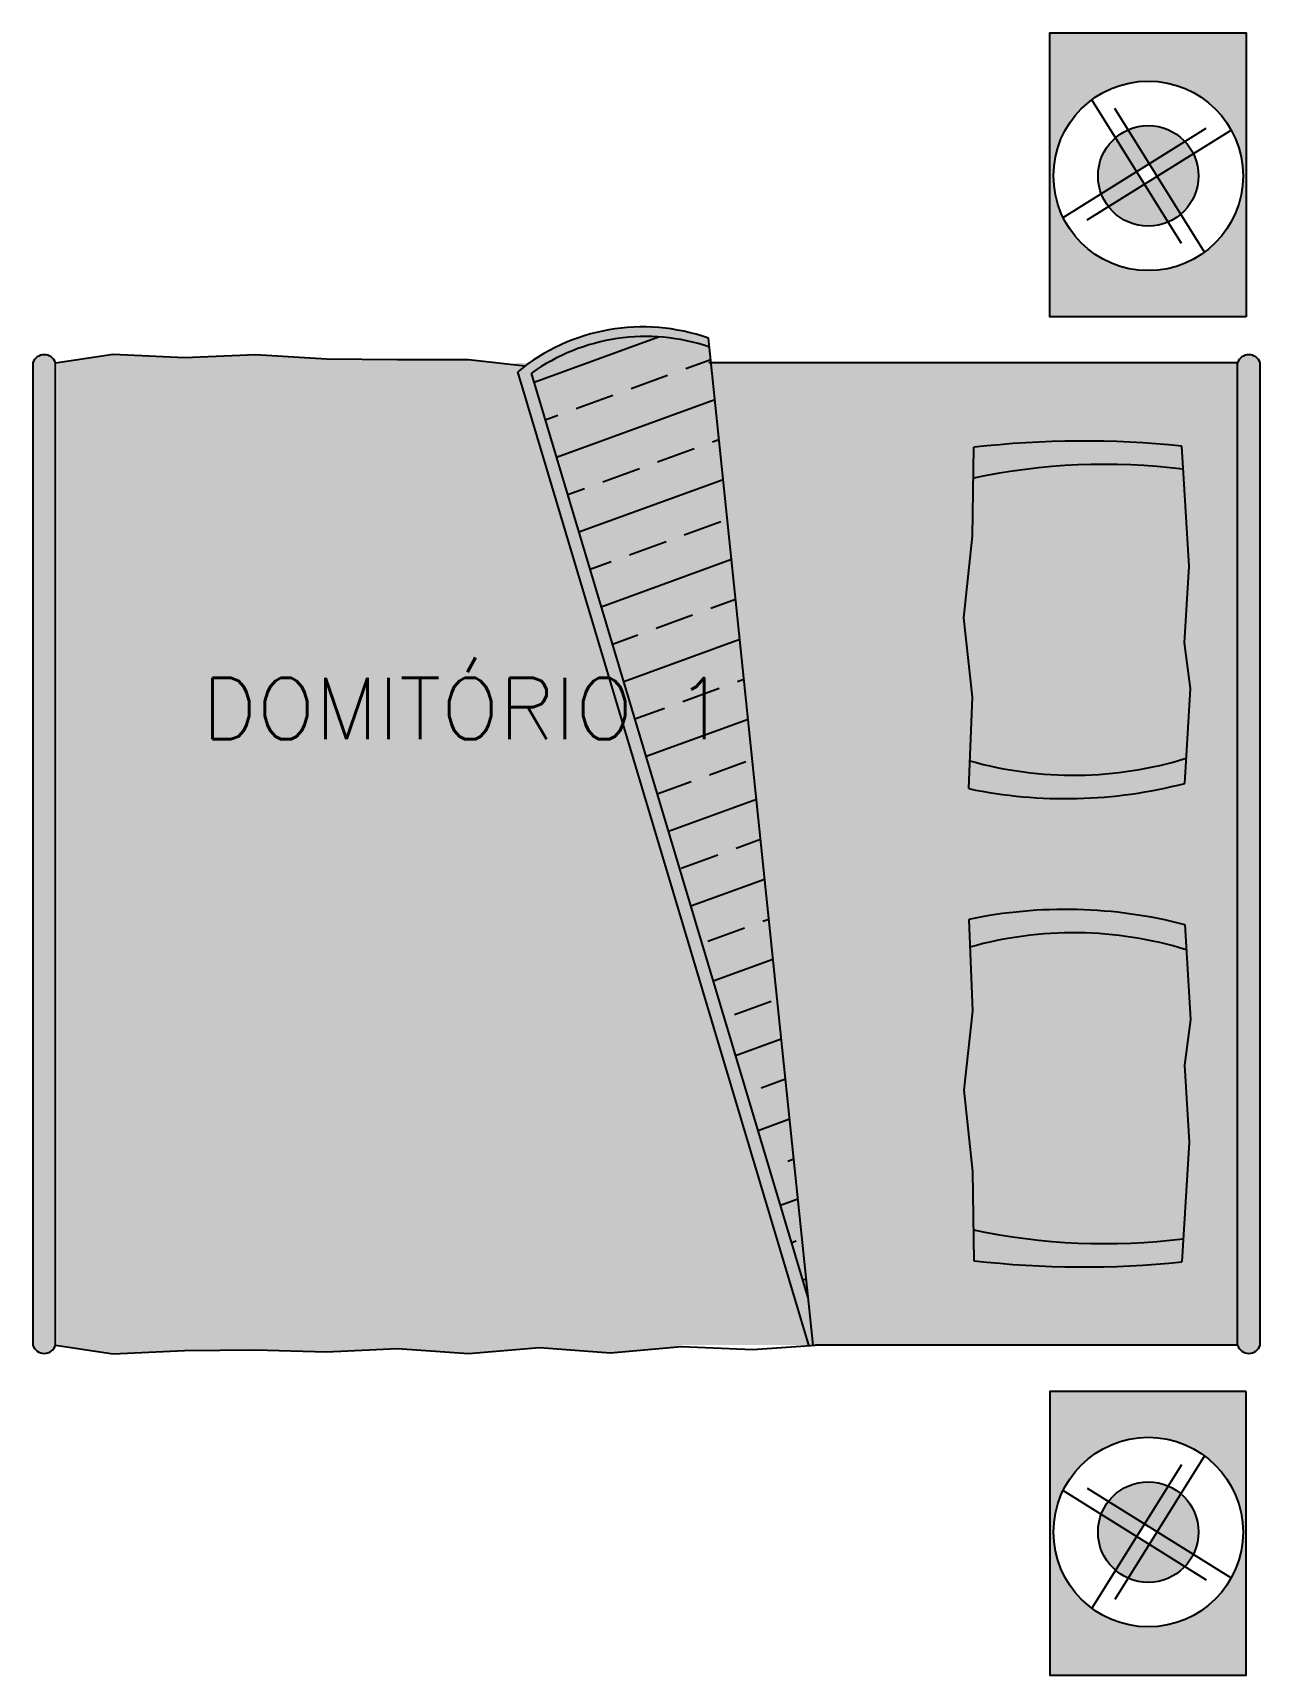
# Model space of a CAD drawing. Header units: millimetres. Extents: x 1358.68 to 1360.68, y 1285.92 to 1288.59.
import ezdxf
from ezdxf.enums import TextEntityAlignment as Align

# ---------------------------------------------------------------- set-up
doc = ezdxf.new("R2010")
doc.units = ezdxf.units.MM
for name, color, linetype in [('AR-Ambiente Texto 50', 3, 'Continuous'), ('AR-MOB_cama casal', 255, 'Continuous'), ('MOBILIARIO', 1, 'Continuous')]:
    doc.layers.add(name, color=color, linetype=linetype)
doc.styles.add('ambiente_50', font='romans.shx', dxfattribs={"height": 0.1})

msp = doc.modelspace()

# ---------------------------------------------------------------- hatches: boundary and pattern name
h = msp.add_hatch(color=53)
h.set_gradient(color1=(204, 204, 102), one_color=1, tint=1, name='SPHERICAL')
edge = h.paths.add_edge_path()
edge.add_ellipse((1360.5006, 1288.3576), major_axis=(-0.1092, 0.1092), ratio=1, start_angle=45, end_angle=405)
h = msp.add_hatch(color=53)
h.set_gradient(color1=(204, 204, 102), one_color=1, tint=1, name='SPHERICAL')
edge = h.paths.add_edge_path()
edge.add_ellipse((1360.5006, 1288.3576), major_axis=(-0.0579, 0.0579), ratio=1, start_angle=45, end_angle=405)
h = msp.add_hatch(color=53)
h.set_gradient(color1=(204, 204, 102), one_color=1, tint=1, name='SPHERICAL')
edge = h.paths.add_edge_path()
edge.add_ellipse((1360.5006, 1286.1482), major_axis=(0.1092, 0.1092), ratio=1, start_angle=-225, end_angle=135, ccw=False)
h = msp.add_hatch(color=53)
h.set_gradient(color1=(204, 204, 102), one_color=1, tint=1, name='SPHERICAL')
edge = h.paths.add_edge_path()
edge.add_ellipse((1360.5006, 1286.1482), major_axis=(0.0579, 0.0579), ratio=1, start_angle=-225, end_angle=135, ccw=False)
at = {"layer": 'AR-MOB_cama casal'}
h = msp.add_hatch(color=253, dxfattribs=at)
h.set_gradient(color1=(142, 168, 184), rotation=315, one_color=1, tint=1, name='INVCYLINDER')
edge = h.paths.add_edge_path()
edge.add_arc((1359.6767, 1287.7911), 0.3205, 70.4537, 125.2405)
edge.add_line((1359.4917, 1288.0529), (1359.4903, 1288.0529))
edge.add_line((1359.4903, 1288.0529), (1359.9463, 1286.5301))
edge.add_line((1359.9463, 1286.5301), (1359.7839, 1288.0932))
h.paths.add_polyline_path([(1359.9477, 1286.4529), (1359.9543, 1286.4529), (1359.9463, 1286.5301), (1359.4903, 1288.0529), (1359.4687, 1288.0529)])
h = msp.add_hatch(dxfattribs=at)
h.set_pattern_fill('BRASS', color=252, scale=0.02, angle=160, style=0)
h.set_pattern_definition([(20, (1359.48715, 1286.53007), (0.043437, -0.119341), []), (20, (1359.50887, 1286.4704), (0.043437, -0.119341), [0.0635, -0.03175])])
edge = h.paths.add_edge_path()
edge.add_arc((1359.6819, 1287.7754), 0.3205, 71.1607, 125.586)
edge.add_line((1359.4954, 1288.0361), (1359.9463, 1286.5301))
edge.add_line((1359.9463, 1286.5301), (1359.7854, 1288.0788))
h = msp.add_hatch(color=38, dxfattribs=at)
h.set_gradient(color1=(76, 38, 0), color2=(133, 66, 0), rotation=135, one_color=1, tint=0.26, name='HEMISPHERICAL')
h.paths.add_polyline_path([(1358.6829, 1288.0529, -0.724274), (1358.72, 1288.0529), (1358.72, 1286.4529, -0.731913), (1358.6829, 1286.4529)])
h = msp.add_hatch(color=253, dxfattribs=at)
h.set_gradient(color1=(142, 168, 184), rotation=315, one_color=1, tint=1, name='CYLINDER')
h.paths.add_polyline_path([(1359.856, 1286.4529), (1359.9477, 1286.4529), (1359.856, 1286.7593)])
h.paths.add_polyline_path([(1359.7402, 1286.4529), (1359.856, 1286.4529), (1359.856, 1286.7593), (1359.7402, 1287.1459)])
h.paths.add_polyline_path([(1359.6245, 1286.4402), (1359.7402, 1286.4507), (1359.7402, 1287.1459), (1359.6245, 1287.5326)])
h.paths.add_polyline_path([(1359.5087, 1286.4492), (1359.6245, 1286.4402), (1359.6245, 1287.5326), (1359.5087, 1287.9192)])
h.paths.add_polyline_path([(1359.3929, 1286.439), (1359.5087, 1286.4492), (1359.5087, 1287.9192), (1359.4696, 1288.0498), (1359.3929, 1288.0584)])
h.paths.add_polyline_path([(1359.2772, 1286.4475), (1359.3929, 1286.439), (1359.3929, 1288.0584), (1359.2772, 1288.0583)])
h.paths.add_polyline_path([(1359.0457, 1286.4452), (1359.1614, 1286.4421), (1359.1614, 1288.0595), (1359.0457, 1288.0668)])
h.paths.add_polyline_path([(1359.1614, 1286.4421), (1359.2772, 1286.4475), (1359.2772, 1288.0583), (1359.1614, 1288.0595)])
h.paths.add_polyline_path([(1358.9299, 1286.4439), (1359.0457, 1286.4452), (1359.0457, 1288.0668), (1358.9299, 1288.0619)])
h.paths.add_polyline_path([(1358.8141, 1286.4387), (1358.9299, 1286.4439), (1358.9299, 1288.0619), (1358.8141, 1288.0671)])
h.paths.add_polyline_path([(1358.7229, 1286.4529), (1358.8141, 1286.4387), (1358.8141, 1288.0671), (1358.7229, 1288.0529)])
h = msp.add_hatch(color=254, dxfattribs=at)
h.set_gradient(color1=(214, 214, 214), rotation=90, one_color=1, tint=1, name='CYLINDER')
h.paths.add_polyline_path([(1360.2082, 1287.3594, 0.115517), (1360.56, 1287.368), (1360.5694, 1287.5226), (1360.5594, 1287.5971), (1360.5674, 1287.722), (1360.5553, 1287.9175, 0.053564), (1360.2163, 1287.9154), (1360.2143, 1287.7704), (1360.2002, 1287.6374), (1360.2143, 1287.5085)], flags=16)
h.paths.add_polyline_path([(1360.2082, 1287.1464), (1360.2143, 1286.9973), (1360.2002, 1286.8684), (1360.2143, 1286.7354), (1360.2163, 1286.5903, 0.053564), (1360.5553, 1286.5883), (1360.5674, 1286.7837), (1360.5594, 1286.9087), (1360.5694, 1286.9832), (1360.56, 1287.1378, 0.115517)], flags=16)
h.paths.add_polyline_path([(1359.9543, 1286.4529), (1360.6459, 1286.4529), (1360.6459, 1288.0529), (1359.7881, 1288.0529)])
h = msp.add_hatch(color=38, dxfattribs=at)
h.set_gradient(color1=(76, 38, 0), color2=(133, 66, 0), rotation=135, one_color=1, tint=0.26, name='HEMISPHERICAL')
h.paths.add_polyline_path([(1360.6459, 1288.0529, -0.724274), (1360.6829, 1288.0529), (1360.6829, 1286.4529, -0.731913), (1360.6459, 1286.4529)])
h = msp.add_hatch(color=253, dxfattribs=at)
h.set_gradient(color1=(142, 168, 184), rotation=15, one_color=1, tint=1, name='CYLINDER')
h.paths.add_polyline_path([(1360.5577, 1287.8797), (1360.5674, 1287.722), (1360.5594, 1287.5971), (1360.5694, 1287.5226), (1360.5625, 1287.4089, -0.144294), (1360.2101, 1287.4047), (1360.2143, 1287.5085), (1360.2002, 1287.6374), (1360.2143, 1287.7704), (1360.2156, 1287.8652, -0.083426)])
h.paths.add_polyline_path([(1360.5625, 1287.4089), (1360.56, 1287.368, -0.115517), (1360.2082, 1287.3594), (1360.2101, 1287.4047, 0.144294)])
h.paths.add_polyline_path([(1360.5553, 1287.9175), (1360.5577, 1287.8797, 0.083426), (1360.2156, 1287.8652), (1360.2163, 1287.9154, -0.053564)])
h = msp.add_hatch(color=253, dxfattribs=at)
h.set_gradient(color1=(142, 168, 184), rotation=15, one_color=1, tint=1, name='CYLINDER')
h.paths.add_polyline_path([(1360.5625, 1287.0969), (1360.5694, 1286.9832), (1360.5594, 1286.9087), (1360.5674, 1286.7837), (1360.5577, 1286.6261, -0.083426), (1360.2156, 1286.6406), (1360.2143, 1286.7354), (1360.2002, 1286.8684), (1360.2143, 1286.9973), (1360.2101, 1287.1011, -0.144294)])
h.paths.add_polyline_path([(1360.56, 1287.1378), (1360.5625, 1287.0969, 0.144294), (1360.2101, 1287.1011), (1360.2082, 1287.1464, -0.115517)])
h.paths.add_polyline_path([(1360.5577, 1286.6261), (1360.5553, 1286.5883, -0.053564), (1360.2163, 1286.5903), (1360.2156, 1286.6406, 0.083426)])
at = {"layer": 'MOBILIARIO'}
h = msp.add_hatch(color=42, dxfattribs=at)
h.set_gradient(color1=(204, 153, 0), color2=(255, 247, 224), rotation=30, one_color=1, tint=0.94, name='CYLINDER')
h.paths.add_polyline_path([(1360.3403, 1288.1282), (1360.6603, 1288.1282), (1360.6603, 1288.5906), (1360.3403, 1288.5906)])
h.paths.add_polyline_path([(1360.3462, 1288.3576, -1), (1360.655, 1288.3576, -1)], flags=16)
h.paths.add_polyline_path([(1360.4186, 1288.3576, -1), (1360.5825, 1288.3576, -1)], flags=0)
h.paths.add_polyline_path([(1360.4945, 1288.3442), (1360.4818, 1288.3646), (1360.5022, 1288.3773), (1360.5149, 1288.3569)], flags=0)
h = msp.add_hatch(color=42, dxfattribs=at)
h.set_gradient(color1=(204, 153, 0), color2=(255, 247, 224), rotation=30, one_color=1, tint=0.94, name='CYLINDER')
h.paths.add_polyline_path([(1360.3403, 1286.3775), (1360.6603, 1286.3775), (1360.6603, 1285.9152), (1360.3403, 1285.9152)])
h.paths.add_polyline_path([(1360.3462, 1286.1482, 1), (1360.655, 1286.1482, 1)], flags=16)
h.paths.add_polyline_path([(1360.4186, 1286.1482, 1), (1360.5825, 1286.1482, 1)], flags=0)
h.paths.add_polyline_path([(1360.4945, 1286.1616), (1360.4818, 1286.1412), (1360.5022, 1286.1285), (1360.5149, 1286.1489)], flags=0)

# ---------------------------------------------------------------- linework, layer by layer
at = {"layer": 'AR-MOB_cama casal', "color": 250}
for p, q in [((1359.9543, 1286.4529), (1359.7839, 1288.0932)), ((1358.6829, 1288.0529), (1358.6829, 1286.4529)), ((1358.72, 1286.4529), (1358.72, 1288.0529)), ((1360.6459, 1288.0529), (1359.7846, 1288.0529)), ((1360.6459, 1286.4529), (1360.6459, 1288.0529)), ((1360.6829, 1286.4529), (1360.6829, 1288.0529)), ((1359.9477, 1286.4529), (1359.473, 1288.0386)), ((1359.9463, 1286.5301), (1359.4954, 1288.0361)), ((1360.6459, 1286.4529), (1359.9578, 1286.4529))]:
    msp.add_line(p, q, dxfattribs=at)
for points in [[(1358.72, 1288.0529), (1358.8141, 1288.0671), (1358.9299, 1288.0619), (1359.0457, 1288.0668), (1359.1614, 1288.0595), (1359.2772, 1288.0583), (1359.3929, 1288.0584), (1359.485, 1288.048)], [(1360.2082, 1287.3594), (1360.2143, 1287.5085), (1360.2002, 1287.6374), (1360.2143, 1287.7704), (1360.2163, 1287.9154)], [(1360.56, 1287.368), (1360.5694, 1287.5226), (1360.5594, 1287.5971), (1360.5674, 1287.722), (1360.5553, 1287.9175)], [(1360.2082, 1287.1464), (1360.2143, 1286.9973), (1360.2002, 1286.8684), (1360.2143, 1286.7354), (1360.2163, 1286.5903)], [(1360.56, 1287.1378), (1360.5694, 1286.9832), (1360.5594, 1286.9087), (1360.5674, 1286.7837), (1360.5553, 1286.5883)], [(1358.72, 1286.4529), (1358.8141, 1286.4387), (1358.9299, 1286.4439), (1359.0457, 1286.4452), (1359.1614, 1286.4421), (1359.2772, 1286.4475), (1359.3929, 1286.439), (1359.5087, 1286.4492), (1359.6245, 1286.4402), (1359.7402, 1286.4507), (1359.856, 1286.4457), (1359.9578, 1286.4529)]]:
    msp.add_lwpolyline(points, dxfattribs=at)
for centre, radius, start, end in [((1359.6767, 1287.7911), 0.3205, 70.4537, 129.4551), ((1359.6819, 1287.7754), 0.3205, 71.1607, 125.586), ((1358.7015, 1288.0468), 0.0195, 18.1703, 161.8297), ((1360.6644, 1288.0468), 0.0195, 18.1703, 161.8297), ((1360.3952, 1286.3388), 1.5868, 84.2084, 96.4726), ((1360.4297, 1286.8546), 1.033, 82.8824, 101.9581), ((1360.3791, 1288.0047), 0.6234, 254.2652, 287.1083), ((1360.3658, 1288.1148), 0.7717, 258.2229, 284.5806), ((1360.3658, 1286.3909), 0.7717, 75.4194, 101.7771), ((1360.3791, 1286.5011), 0.6234, 72.8917, 105.7348), ((1360.4297, 1287.6512), 1.033, 258.0419, 277.1176), ((1360.3952, 1288.167), 1.5868, 263.5274, 275.7916), ((1358.7015, 1286.4588), 0.0194, 197.5982, 342.4018), ((1358.7015, 1286.4588), 0.0194, 197.5982, 342.4018), ((1358.7015, 1286.4588), 0.0194, 197.5982, 342.4018), ((1360.6644, 1286.4588), 0.0194, 197.5982, 342.4018)]:
    msp.add_arc(centre, radius, start, end, dxfattribs=at)
at = {"layer": 'MOBILIARIO'}
for p, q in [((1360.5546, 1288.2477), (1360.4088, 1288.4817)), ((1360.592, 1288.2331), (1360.4461, 1288.4672)), ((1360.3619, 1288.2898), (1360.5952, 1288.4352)), ((1360.4012, 1288.2861), (1360.6357, 1288.4322)), ((1360.5546, 1286.258), (1360.4088, 1286.0241)), ((1360.592, 1286.2727), (1360.4461, 1286.0386)), ((1360.3619, 1286.216), (1360.5952, 1286.0706)), ((1360.4012, 1286.2197), (1360.6357, 1286.0736))]:
    msp.add_line(p, q, dxfattribs=at)
for points in [[(1360.6603, 1288.1282), (1360.3403, 1288.1282), (1360.3403, 1288.5906), (1360.6603, 1288.5906)], [(1360.6603, 1286.3775), (1360.3403, 1286.3775), (1360.3403, 1285.9152), (1360.6603, 1285.9152)]]:
    msp.add_lwpolyline(points, close=True, dxfattribs=at)
for centre, radius in [((1360.5006, 1288.3576), 0.1544), ((1360.5006, 1288.3576), 0.0819), ((1360.5006, 1286.1482), 0.1544), ((1360.5006, 1286.1482), 0.0819)]:
    msp.add_circle(centre, radius, dxfattribs=at)

# ---------------------------------------------------------------- texts
at = {"layer": 'AR-Ambiente Texto 50', "style": 'ambiente_50'}
msp.add_text('DOMITÓRIO 1', height=0.1, dxfattribs=at).set_placement((1359.3869, 1287.4897), align=Align.MIDDLE_CENTER)

doc.saveas('drawing.dxf')
